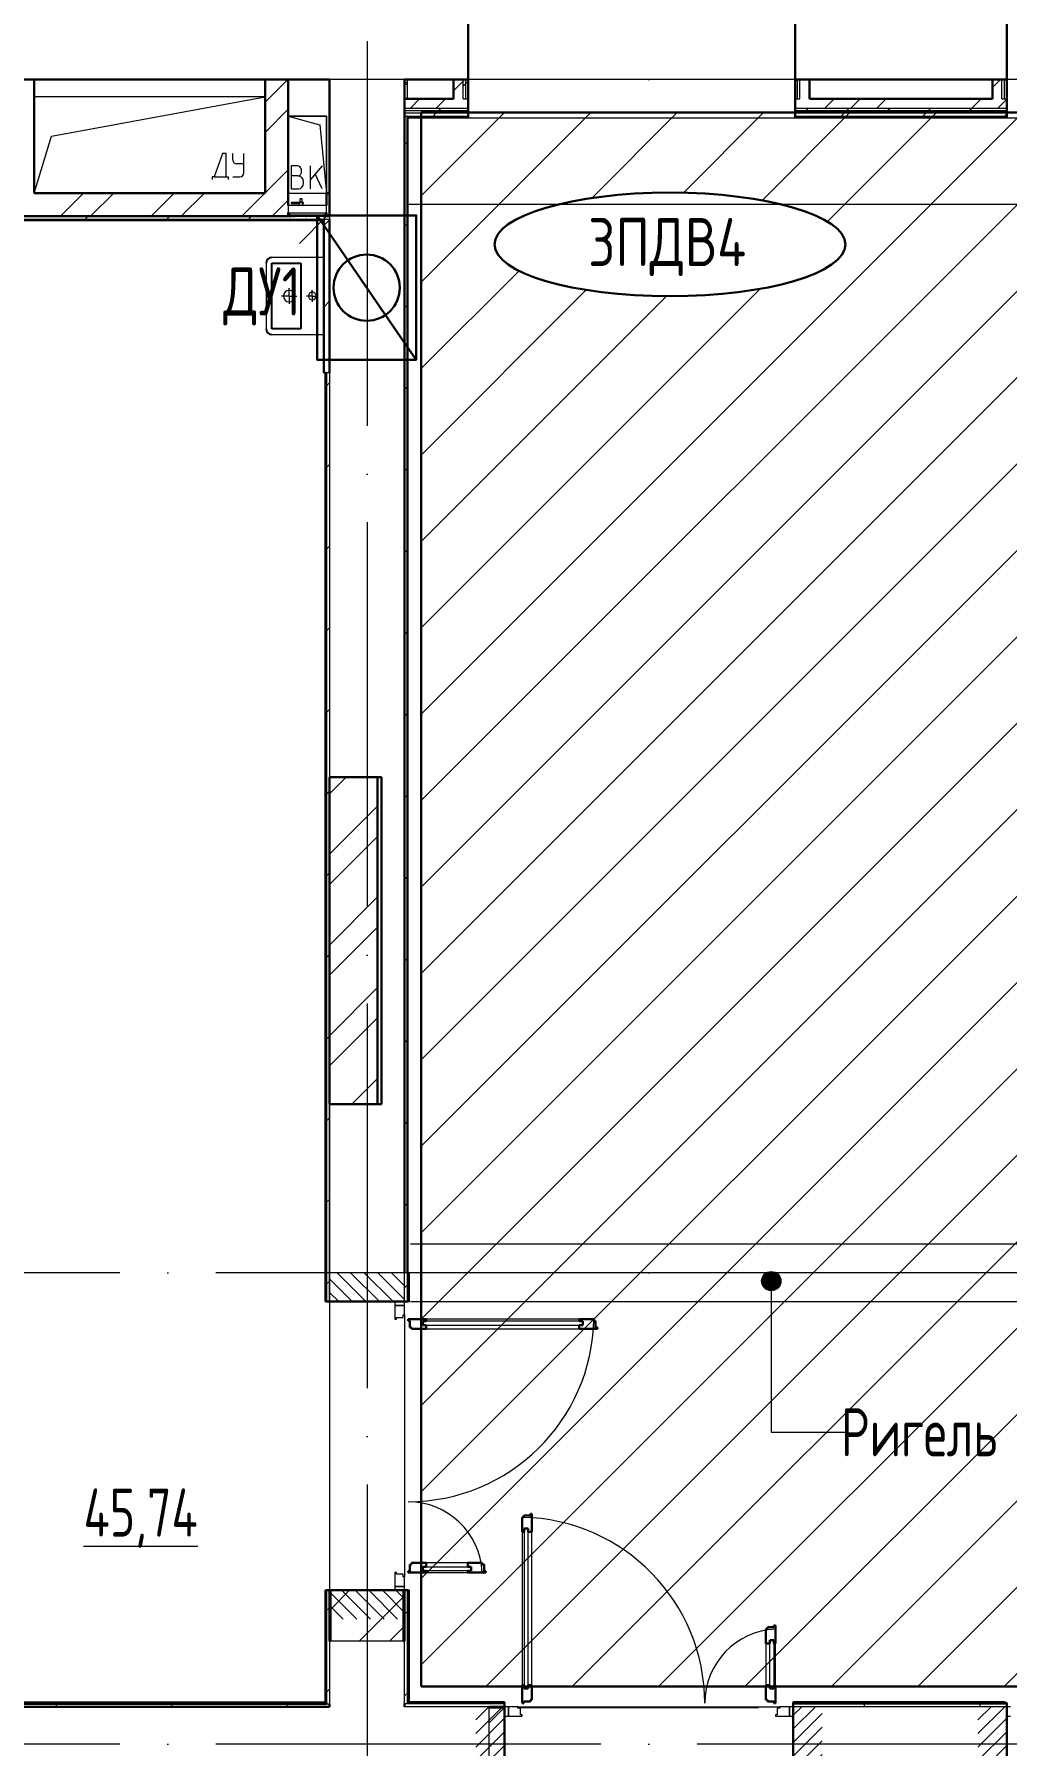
# Model space of a CAD drawing. Header units: millimetres. Extents: x -259809 to 472825, y -397243 to 31861.
# Drawn here: x -61036 to -55981, y -366690 to -357797 of the extents above; entities that cross this region are included whole.
import ezdxf

# ---------------------------------------------------------------- set-up
doc = ezdxf.new("R2010")
doc.units = ezdxf.units.MM
for name, pattern in [('ADSK_Линия сетки', [25, 20, -2.5, 0, -2.5]), ('ADSK_Сверху', [450, 300, -150]), ('ADSK_Штриховая_ш2 п1_5', [4.5, 3, -1.5])]:
    doc.linetypes.add(name, pattern=pattern)
for name, color, linetype, lineweight in [('Аннотация', 252, 'Continuous', 18), ('Двери', 252, 'Continuous', 9), ('Линии', 7, 'Continuous', 9), ('лс', 5, 'Continuous', 30), ('Марки помещений', 252, 'Continuous', 20), ('Оборудование', 8, 'Continuous', 18), ('Ограждение', 252, 'Continuous', 9), ('Оси', 252, 'Continuous', 9), ('Перекрытие', 252, 'Continuous', 18), ('Стены внутренние', 252, 'Continuous', 18), ('Стены наружные', 252, 'Continuous', 18), ('Стены штриховка', 7, 'Continuous', 9)]:
    doc.layers.add(name, color=color, linetype=linetype, lineweight=lineweight)
doc.layers.add('Двери открывание', color=7, linetype='Continuous', lineweight=9, true_color=0xc0c0c0)
doc.layers.add('СОТ', color=7, linetype='Continuous')
doc.layers.add('Узлы', color=252, linetype='Continuous')
doc.styles.add('GOST 2.304 type A', font='', dxfattribs={"height": 250})
doc.styles.add('GOST Common_3', font='', dxfattribs={"height": 3.5})
doc.styles.get('GOST 2.304 type A').set_extended_font_data('GOST 2.304 type A')
doc.styles.get('GOST Common_3').set_extended_font_data('GOST 2.304 type A')
pattern_1 = [(0, (-32119.8, 94.4), (0, 600), []), (90, (-32119.8, 94.4), (-600, 4e-14), [])]

# ---------------------------------------------------------------- blocks, each defined once
blk = doc.blocks.new('1 этаж')
at = {"layer": 'Аннотация', "lineweight": 9, "true_color": 0x636466}
h = blk.add_hatch(color=251, dxfattribs=at)
edge = h.paths.add_edge_path()
edge.add_arc((-57204.9, -11588.9), 50, 0, 360)
at = {"layer": 'Двери', "lineweight": 18, "true_color": 0x636466}
h = blk.add_hatch(dxfattribs=at)
h.set_pattern_fill('FP_2', color=251, angle=-90, style=0, pattern_type=2)
h.set_pattern_definition([(315, (-59305.8, -12320.313), (35.3553, 35.3553), [])])
h.paths.add_polyline_path([(-59500.8, -13345.3), (-59110.8, -13345.3), (-59110.8, -13195.3), (-59500.8, -13195.3), (-59500.8, -13205.8)])
h.paths.add_polyline_path([(-59500.8, -11545.3), (-59500.8, -11695.3), (-59110.8, -11695.3), (-59110.8, -11545.3)])
h = blk.add_hatch(dxfattribs=at)
h.set_pattern_fill('FP_2', color=251, style=0, pattern_type=2)
h.set_pattern_definition([(45, (-57965.8, -13995.313), (-35.3553, 35.3553), [])])
h.paths.add_polyline_path([(-56940.8, -14190.3), (-56940.8, -13800.3), (-57090.8, -13800.3), (-57090.8, -14190.3), (-57080.3, -14190.3)])
h.paths.add_polyline_path([(-58740.8, -14190.3), (-58590.8, -14190.3), (-58590.8, -13800.3), (-58740.8, -13800.3)])
h = blk.add_hatch(dxfattribs=at)
h.set_pattern_fill('FP_2', color=251, style=0, pattern_type=2)
h.set_pattern_definition([(45, (-55355.803, -13995.313), (-35.3553, 35.3553), [])])
h.paths.add_polyline_path([(-54330.8, -14190.3), (-54330.8, -13800.3), (-54480.8, -13800.3), (-54480.8, -14190.3), (-54470.3, -14190.3)])
h.paths.add_polyline_path([(-56130.8, -14190.3), (-55980.8, -14190.3), (-55980.8, -13800.3), (-56130.8, -13800.3)])
at = {"layer": 'Ограждение', "true_color": 0x636466}
h = blk.add_hatch(dxfattribs=at)
h.set_pattern_fill('FP_25', color=251, style=0, pattern_type=2)
h.set_pattern_definition(pattern_1)
h.paths.add_polyline_path([(-59090.8, -13780.3), (-59085.8, -13775.3), (-59085.8, -13195.3), (-59090.8, -13195.3), (-59090.8, -13778.6)])
h = blk.add_hatch(dxfattribs=at)
h.set_pattern_fill('FP_25', color=251, style=0, pattern_type=2)
h.set_pattern_definition(pattern_1)
h.paths.add_polyline_path([(-56004, -13780.3), (-55990.8, -13780.3), (-55990.8, -13775.3), (-57090.8, -13775.3), (-57090.8, -13780.3), (-56721.6, -13780.3)])
at = {"color": 251, "lineweight": 18, "true_color": 0x636466}
for p, q in [((-59835.8, -5435.3), (-61035.8, -5435.3)), ((-60945.9, -5639), (-59835.8, -5435.3)), ((-59715.8, -5535.3), (-59551.7, -5579.9)), ((-59515.8, -5535.3), (-59715.8, -5535.3)), ((-59551.7, -5579.9), (-59515.8, -5935.3)), ((-59515.8, -5935.3), (-59515.8, -5535.3)), ((-61035.8, -5935.3), (-60945.9, -5639)), ((-60057.5, -5730.3), (-60101.2, -5850.3)), ((-60037.9, -5730.3), (-60057.5, -5730.3)), ((-60037.9, -5850.3), (-60037.9, -5730.3)), ((-60003.7, -5763.6), (-60003.7, -5730.3)), ((-59946.3, -5830.3), (-59946.3, -5730.3)), ((-60111.2, -5850.3), (-60111.2, -5865.3)), ((-60101.2, -5850.3), (-60111.2, -5850.3)), ((-60101.2, -5850.3), (-60037.9, -5850.3)), ((-60037.9, -5850.3), (-60027.9, -5850.3)), ((-60027.9, -5850.3), (-60027.9, -5865.3)), ((-60003.7, -5850.3), (-59966.3, -5850.3)), ((-59946.3, -5783.6), (-59983.7, -5783.6)), ((-59669.6, -5792.9), (-59699.6, -5792.9)), ((-59699.6, -5792.9), (-59699.6, -5912.9)), ((-59666.3, -5846.2), (-59699.6, -5846.2)), ((-59646.3, -5826.2), (-59646.3, -5816.2)), ((-59539.6, -5792.9), (-59599.6, -5864.4)), ((-59599.6, -5912.9), (-59599.6, -5792.9)), ((-59539.6, -5912.9), (-59575.6, -5835.7)), ((-59699.6, -5912.9), (-59663, -5912.9)), ((-59636.3, -5886.2), (-59636.3, -5876.2))]:
    blk.add_line(p, q, dxfattribs=at)
for centre, radius, start, end in [((-59983.7, -5763.6), 20, 180, 270), ((-59966.3, -5830.3), 20, 270, 0), ((-59669.6, -5816.2), 23.3, 0, 90), ((-59666.3, -5826.2), 20, 270, 0), ((-59666.3, -5876.2), 30, 0, 90), ((-59663, -5886.2), 26.7, 270, 0)]:
    blk.add_arc(centre, radius, start, end, dxfattribs=at)
at = {"layer": 'Аннотация', "color": 251, "lineweight": 9, "true_color": 0x636466}
for p, q in [((-57204.9, -11588.9), (-57204.9, -12374.6)), ((-57204.9, -12374.6), (-56820.1, -12374.6))]:
    blk.add_line(p, q, dxfattribs=at)
blk.add_circle((-57204.9, -11588.9), 50, dxfattribs=at)
at = {"layer": 'Двери', "color": 251, "linetype": 'ADSK_Штриховая_ш2 п1_5', "true_color": 0x636466}
for p, q in [((-59500.8, -11545.3), (-59500.8, -11695.3)), ((-59110.8, -11695.3), (-59110.8, -11545.3)), ((-59500.8, -11695.3), (-59110.8, -11695.3)), ((-59110.8, -13195.3), (-59500.8, -13195.3)), ((-59500.8, -13195.3), (-59500.8, -13345.3)), ((-59110.8, -13345.3), (-59110.8, -13195.3)), ((-58590.8, -13800.3), (-58740.8, -13800.3)), ((-58590.8, -14190.3), (-58590.8, -13800.3)), ((-56940.8, -13800.3), (-57090.8, -13800.3)), ((-57090.8, -13800.3), (-57090.8, -14190.3)), ((-55980.8, -13800.3), (-56130.8, -13800.3)), ((-55980.8, -14190.3), (-55980.8, -13800.3))]:
    blk.add_line(p, q, dxfattribs=at)
at = {"layer": 'Двери', "color": 251, "true_color": 0x636466}
for p, q in [((-59110.8, -11695.3), (-59160.8, -11695.3)), ((-59160.8, -11695.3), (-59160.8, -11715.3)), ((-59160.8, -11715.3), (-59110.8, -11715.3)), ((-59110.8, -11715.3), (-59160.8, -11715.3)), ((-59160.8, -11715.3), (-59160.8, -11787.3)), ((-59110.8, -11715.3), (-59110.8, -11695.3)), ((-59110.8, -11764.3), (-59110.8, -11715.3)), ((-59160.8, -11787.3), (-59152.8, -11787.3)), ((-59152.8, -11787.3), (-59152.8, -11778.3)), ((-59152.8, -11778.3), (-59118.8, -11778.3)), ((-59118.8, -11778.3), (-59118.8, -11764.3)), ((-59118.8, -11764.3), (-59110.8, -11764.3)), ((-59016.8, -11796.3), (-59016.8, -11817.3)), ((-58184.8, -11796.3), (-59016.8, -11796.3)), ((-59016.8, -11817.3), (-58184.8, -11817.3)), ((-58202.8, -11787.3), (-58998.8, -11787.3)), ((-58184.8, -11817.3), (-58184.8, -11796.3)), ((-58998.8, -11837.3), (-58202.8, -11837.3)), ((-58498.8, -12892.3), (-58498.8, -13688.3)), ((-58489.8, -12874.3), (-58489.8, -13706.3)), ((-58468.8, -12874.3), (-58489.8, -12874.3)), ((-58468.8, -13706.3), (-58468.8, -12874.3)), ((-58448.8, -13688.3), (-58448.8, -12892.3)), ((-59016.8, -13073.3), (-58764.8, -13073.3)), ((-59016.8, -13094.3), (-59016.8, -13073.3)), ((-58782.8, -13053.3), (-58998.8, -13053.3)), ((-58764.8, -13073.3), (-58764.8, -13094.3)), ((-59152.8, -13103.3), (-59160.8, -13103.3)), ((-59160.8, -13103.3), (-59160.8, -13175.3)), ((-59152.8, -13112.3), (-59152.8, -13103.3)), ((-59118.8, -13112.3), (-59152.8, -13112.3)), ((-59118.8, -13126.3), (-59118.8, -13112.3)), ((-59110.8, -13126.3), (-59118.8, -13126.3)), ((-59110.8, -13175.3), (-59110.8, -13126.3)), ((-58764.8, -13094.3), (-59016.8, -13094.3)), ((-58998.8, -13103.3), (-58782.8, -13103.3)), ((-59110.8, -13175.3), (-59160.8, -13175.3)), ((-59160.8, -13175.3), (-59160.8, -13195.3)), ((-59160.8, -13175.3), (-59110.8, -13175.3)), ((-59160.8, -13195.3), (-59110.8, -13195.3)), ((-59110.8, -13195.3), (-59110.8, -13175.3)), ((-57232.8, -13472.3), (-57232.8, -13688.3)), ((-57212.8, -13706.3), (-57212.8, -13454.3)), ((-57212.8, -13454.3), (-57191.8, -13454.3)), ((-57191.8, -13454.3), (-57191.8, -13706.3)), ((-57182.8, -13688.3), (-57182.8, -13472.3)), ((-58489.8, -13706.3), (-58468.8, -13706.3)), ((-57191.8, -13706.3), (-57212.8, -13706.3)), ((-58590.8, -13800.3), (-58590.8, -13850.3)), ((-58570.8, -13800.3), (-58590.8, -13800.3)), ((-58590.8, -13850.3), (-58570.8, -13850.3)), ((-58570.8, -13850.3), (-58570.8, -13800.3)), ((-58521.8, -13800.3), (-58570.8, -13800.3)), ((-58570.8, -13800.3), (-58570.8, -13850.3)), ((-58570.8, -13850.3), (-58498.8, -13850.3)), ((-58521.8, -13808.3), (-58521.8, -13800.3)), ((-58507.8, -13808.3), (-58521.8, -13808.3)), ((-58507.8, -13842.3), (-58507.8, -13808.3)), ((-58498.8, -13842.3), (-58507.8, -13842.3)), ((-58498.8, -13850.3), (-58498.8, -13842.3)), ((-57173.8, -13842.3), (-57182.8, -13842.3)), ((-57182.8, -13842.3), (-57182.8, -13850.3)), ((-57182.8, -13850.3), (-57110.8, -13850.3)), ((-57159.8, -13808.3), (-57173.8, -13808.3)), ((-57173.8, -13808.3), (-57173.8, -13842.3)), ((-57159.8, -13800.3), (-57159.8, -13808.3)), ((-57110.8, -13800.3), (-57159.8, -13800.3)), ((-57090.8, -13800.3), (-57110.8, -13800.3)), ((-57110.8, -13800.3), (-57110.8, -13850.3)), ((-57110.8, -13850.3), (-57110.8, -13800.3)), ((-57110.8, -13850.3), (-57090.8, -13850.3)), ((-57090.8, -13850.3), (-57090.8, -13800.3)), ((-55980.8, -13800.3), (-55980.8, -13850.3)), ((-55960.8, -13800.3), (-55980.8, -13800.3)), ((-55980.8, -13850.3), (-55960.8, -13850.3))]:
    blk.add_line(p, q, dxfattribs=at)
at = {"layer": 'Двери', "color": 251, "lineweight": 30, "true_color": 0x636466}
for p, q in [((-58998.8, -11787.3), (-59092.8, -11787.3)), ((-59092.8, -11787.3), (-59092.8, -11795.3)), ((-59092.8, -11795.3), (-59083.8, -11795.3)), ((-59083.8, -11795.3), (-59083.8, -11829.3)), ((-59016.8, -11796.3), (-58998.8, -11796.3)), ((-59016.8, -11817.3), (-59016.8, -11796.3)), ((-58998.8, -11817.3), (-59016.8, -11817.3)), ((-58998.8, -11796.3), (-58998.8, -11787.3)), ((-58998.8, -11837.3), (-58998.8, -11817.3)), ((-58126.8, -11787.3), (-58202.8, -11787.3)), ((-58202.8, -11796.3), (-58202.8, -11787.3)), ((-58184.8, -11796.3), (-58202.8, -11796.3)), ((-58202.8, -11817.3), (-58184.8, -11817.3)), ((-58202.8, -11837.3), (-58202.8, -11817.3)), ((-58184.8, -11817.3), (-58184.8, -11796.3)), ((-58126.8, -11795.3), (-58126.8, -11787.3)), ((-58117.8, -11795.3), (-58126.8, -11795.3)), ((-58117.8, -11829.3), (-58117.8, -11795.3)), ((-59083.8, -11829.3), (-59074.8, -11829.3)), ((-59074.8, -11829.3), (-59074.8, -11837.3)), ((-59074.8, -11837.3), (-58998.8, -11837.3)), ((-58202.8, -11837.3), (-58108.8, -11837.3)), ((-58108.8, -11829.3), (-58117.8, -11829.3)), ((-58108.8, -11837.3), (-58108.8, -11829.3)), ((-58448.8, -12798.3), (-58456.8, -12798.3)), ((-58456.8, -12798.3), (-58456.8, -12807.3)), ((-58448.8, -12892.3), (-58448.8, -12798.3)), ((-58490.8, -12816.3), (-58498.8, -12816.3)), ((-58498.8, -12816.3), (-58498.8, -12892.3)), ((-58489.8, -12892.3), (-58498.8, -12892.3)), ((-58456.8, -12807.3), (-58490.8, -12807.3)), ((-58490.8, -12807.3), (-58490.8, -12816.3)), ((-58489.8, -12874.3), (-58489.8, -12892.3)), ((-58468.8, -12874.3), (-58489.8, -12874.3)), ((-58468.8, -12892.3), (-58468.8, -12874.3)), ((-58448.8, -12892.3), (-58468.8, -12892.3)), ((-59083.8, -13061.3), (-59083.8, -13095.3)), ((-59074.8, -13061.3), (-59083.8, -13061.3)), ((-58998.8, -13053.3), (-59074.8, -13053.3)), ((-59074.8, -13053.3), (-59074.8, -13061.3)), ((-58998.8, -13073.3), (-59016.8, -13073.3)), ((-59016.8, -13073.3), (-59016.8, -13094.3)), ((-58998.8, -13053.3), (-58998.8, -13073.3)), ((-58706.8, -13053.3), (-58782.8, -13053.3)), ((-58782.8, -13053.3), (-58782.8, -13073.3)), ((-58782.8, -13073.3), (-58764.8, -13073.3)), ((-58764.8, -13073.3), (-58764.8, -13094.3)), ((-58706.8, -13061.3), (-58706.8, -13053.3)), ((-58697.8, -13061.3), (-58706.8, -13061.3)), ((-58697.8, -13095.3), (-58697.8, -13061.3)), ((-59083.8, -13095.3), (-59092.8, -13095.3)), ((-59092.8, -13095.3), (-59092.8, -13103.3)), ((-59092.8, -13103.3), (-58998.8, -13103.3)), ((-59016.8, -13094.3), (-58998.8, -13094.3)), ((-58998.8, -13094.3), (-58998.8, -13103.3)), ((-58782.8, -13094.3), (-58782.8, -13103.3)), ((-58764.8, -13094.3), (-58782.8, -13094.3)), ((-58782.8, -13103.3), (-58688.8, -13103.3)), ((-58688.8, -13095.3), (-58697.8, -13095.3)), ((-58688.8, -13103.3), (-58688.8, -13095.3)), ((-57224.8, -13396.3), (-57232.8, -13396.3)), ((-57232.8, -13396.3), (-57232.8, -13472.3)), ((-57190.8, -13387.3), (-57224.8, -13387.3)), ((-57224.8, -13387.3), (-57224.8, -13396.3)), ((-57182.8, -13378.3), (-57190.8, -13378.3)), ((-57190.8, -13378.3), (-57190.8, -13387.3)), ((-57182.8, -13472.3), (-57182.8, -13378.3)), ((-57232.8, -13472.3), (-57212.8, -13472.3)), ((-57212.8, -13472.3), (-57212.8, -13454.3)), ((-57212.8, -13454.3), (-57191.8, -13454.3)), ((-57191.8, -13454.3), (-57191.8, -13472.3)), ((-57191.8, -13472.3), (-57182.8, -13472.3)), ((-58498.8, -13688.3), (-58498.8, -13782.3)), ((-58489.8, -13688.3), (-58498.8, -13688.3)), ((-58489.8, -13706.3), (-58489.8, -13688.3)), ((-58468.8, -13688.3), (-58468.8, -13706.3)), ((-58448.8, -13688.3), (-58468.8, -13688.3)), ((-58448.8, -13764.3), (-58448.8, -13688.3)), ((-57232.8, -13688.3), (-57232.8, -13764.3)), ((-57232.8, -13688.3), (-57212.8, -13688.3)), ((-57212.8, -13688.3), (-57212.8, -13706.3)), ((-57191.8, -13688.3), (-57182.8, -13688.3)), ((-57191.8, -13706.3), (-57191.8, -13688.3)), ((-57182.8, -13782.3), (-57182.8, -13688.3)), ((-58498.8, -13782.3), (-58490.8, -13782.3)), ((-58490.8, -13782.3), (-58490.8, -13773.3)), ((-58490.8, -13773.3), (-58456.8, -13773.3)), ((-58468.8, -13706.3), (-58489.8, -13706.3)), ((-58456.8, -13773.3), (-58456.8, -13764.3)), ((-58456.8, -13764.3), (-58448.8, -13764.3)), ((-57232.8, -13764.3), (-57224.8, -13764.3)), ((-57224.8, -13764.3), (-57224.8, -13773.3)), ((-57224.8, -13773.3), (-57190.8, -13773.3)), ((-57212.8, -13706.3), (-57191.8, -13706.3)), ((-57190.8, -13773.3), (-57190.8, -13782.3)), ((-57190.8, -13782.3), (-57182.8, -13782.3))]:
    blk.add_line(p, q, dxfattribs=at)
at = {"layer": 'Двери открывание', "color": 251, "true_color": 0x636466}
for centre, radius, start, end in [((-59092.8, -11769.3), 966, 270, 358.93231), ((-59092.8, -13121.3), 386, 2.67279, 90), ((-58516.8, -13782.3), 966, 0, 88.93231), ((-57164.8, -13782.3), 386, 92.67279, 180)]:
    blk.add_arc(centre, radius, start, end, dxfattribs=at)
at = {"layer": 'Линии', "color": 251, "linetype": 'ADSK_Сверху', "ltscale": 100, "true_color": 0x636466}
for p, q in [((-59080.8, -11395.3), (-48250.8, -11395.3)), ((-59080.8, -11695.3), (-48250.8, -11695.3))]:
    blk.add_line(p, q, dxfattribs=at)
at = {"layer": 'Оборудование', "color": 251, "true_color": 0x636466}
for p, q in [((-59715.8, -6000.3), (-59715.8, -6036.7)), ((-59515.8, -6000.3), (-59715.8, -6000.3)), ((-59714.9, -6037.6), (-59516.7, -6037.6)), ((-59708.8, -6037.6), (-59708.8, -6047.4)), ((-59700, -5984.9), (-59700, -5989.9)), ((-59654.1, -5984.9), (-59700, -5984.9)), ((-59700, -5989.9), (-59654.1, -5989.9)), ((-59687.8, -6048.7), (-59687.8, -6047.4)), ((-59687.8, -6048.8), (-59687.8, -6047.4)), ((-59659, -5984.4), (-59659, -6000.3)), ((-59639.7, -5984.4), (-59659, -5984.4)), ((-59655.4, -5982.5), (-59657.4, -5984.4)), ((-59655.4, -5965), (-59655.4, -5982.5)), ((-59643.2, -5965), (-59655.4, -5965)), ((-59643.2, -5982.5), (-59655.4, -5982.5)), ((-59636.2, -5984.9), (-59644.5, -5984.9)), ((-59644.5, -5989.9), (-59636.2, -5989.9)), ((-59643.2, -5982.5), (-59643.2, -5965)), ((-59641.2, -5984.4), (-59643.2, -5982.5)), ((-59639.7, -6000.3), (-59639.7, -5984.4)), ((-59636.2, -5989.9), (-59636.2, -5984.9)), ((-59543.8, -6047.4), (-59543.8, -6048.7)), ((-59543.8, -6048.8), (-59543.8, -6047.4)), ((-59522.8, -6047.4), (-59522.8, -6037.6)), ((-59515.8, -6036.7), (-59515.8, -6000.3)), ((-59707.8, -6048.3), (-59523.8, -6048.3)), ((-59696.8, -6049.8), (-59696.8, -6055.3)), ((-59696.8, -6055.3), (-59534.8, -6055.3)), ((-59687.8, -6055.3), (-59687.8, -6057.3)), ((-59687.8, -6057.3), (-59683.8, -6057.3)), ((-59623.3, -6057.3), (-59683.8, -6057.3)), ((-59515.8, -6055.3), (-59657.2, -6196.7)), ((-59623.3, -6057.3), (-59619.3, -6057.3)), ((-59619.3, -6057.3), (-59619.3, -6055.3)), ((-59534.8, -6055.3), (-59534.8, -6049.8))]:
    blk.add_line(p, q, dxfattribs=at)
for points, knots in [([(-59715.8, -6036.7), (-59715.8, -6036.8), (-59715.8, -6036.9), (-59715.7, -6037.1), (-59715.6, -6037.3), (-59715.4, -6037.4), (-59715.3, -6037.5), (-59715.1, -6037.6), (-59715, -6037.6), (-59714.9, -6037.6)], [0, 0, 0, 0, 0.166667, 0.333333, 0.458333, 0.583333, 0.708333, 0.833333, 1, 1, 1, 1]), ([(-59708.8, -6047.4), (-59708.8, -6047.4), (-59708.8, -6047.6), (-59708.7, -6047.8), (-59708.6, -6048), (-59708.4, -6048.1), (-59708.3, -6048.2), (-59708.2, -6048.2), (-59708.1, -6048.3), (-59707.9, -6048.3), (-59707.8, -6048.3)], [0, 0, 0, 0, 0.166667, 0.333333, 0.458333, 0.583333, 0.666667, 0.75, 0.833333, 1, 1, 1, 1]), ([(-59523.8, -6048.3), (-59523.7, -6048.3), (-59523.5, -6048.3), (-59523.4, -6048.2), (-59523.3, -6048.2), (-59523.2, -6048.1), (-59523, -6048), (-59522.9, -6047.8), (-59522.8, -6047.6), (-59522.8, -6047.4), (-59522.8, -6047.4)], [-1, -1, -1, -1, -0.833333, -0.75, -0.666667, -0.583333, -0.458333, -0.333333, -0.166667, 0, 0, 0, 0]), ([(-59516.7, -6037.6), (-59516.6, -6037.6), (-59516.5, -6037.6), (-59516.3, -6037.5), (-59516.2, -6037.4), (-59516, -6037.3), (-59515.9, -6037.1), (-59515.8, -6036.9), (-59515.8, -6036.8), (-59515.8, -6036.7)], [-1, -1, -1, -1, -0.833333, -0.75, -0.583333, -0.458333, -0.333333, -0.166667, 0, 0, 0, 0]), ([(-59698.3, -6048.3), (-59698.2, -6048.3), (-59698, -6048.3), (-59697.7, -6048.4), (-59697.6, -6048.5), (-59697.4, -6048.6), (-59697.2, -6048.8), (-59697.1, -6048.9), (-59697, -6049.1), (-59696.9, -6049.3), (-59696.8, -6049.5), (-59696.8, -6049.7), (-59696.8, -6049.8)], [0, 0, 0, 0, 0.166667, 0.25, 0.333333, 0.416667, 0.5, 0.583333, 0.666667, 0.75, 0.833333, 1, 1, 1, 1]), ([(-59534.8, -6049.8), (-59534.8, -6049.7), (-59534.8, -6049.5), (-59534.7, -6049.3), (-59534.6, -6049.1), (-59534.5, -6048.9), (-59534.4, -6048.8), (-59534.2, -6048.6), (-59534, -6048.5), (-59533.9, -6048.4), (-59533.6, -6048.3), (-59533.4, -6048.3), (-59533.3, -6048.3)], [-1, -1, -1, -1, -0.833333, -0.75, -0.666667, -0.583333, -0.5, -0.416667, -0.333333, -0.25, -0.166667, 0, 0, 0, 0])]:
    blk.add_open_spline(points, degree=3, knots=knots, dxfattribs=at)
at = {"layer": 'Ограждение', "color": 251, "true_color": 0x636466}
for p, q in [((-59110.8, -5360.3), (-59095.8, -5360.3)), ((-59095.8, -5370.3), (-59110.8, -5370.3)), ((-59095.8, -5445.3), (-59095.8, -5345.3)), ((-57080.8, -5345.3), (-58780.8, -5345.3)), ((-54280.8, -5345.3), (-55980.8, -5345.3)), ((-51390.8, -5545.3), (-59095.8, -5545.3)), ((-51390.8, -5545.3), (-59095.8, -5545.3)), ((-58780.8, -5545.3), (-58780.8, -5540.3)), ((-57080.8, -5545.3), (-58780.8, -5545.3)), ((-57080.8, -5540.3), (-57080.8, -5545.3)), ((-55980.8, -5545.3), (-55980.8, -5540.3)), ((-54280.8, -5545.3), (-55980.8, -5545.3)), ((-51390.8, -5995.3), (-59095.8, -5995.3)), ((-59530.8, -6080.3), (-65255.8, -6080.3)), ((-59525.8, -6870.1), (-59525.8, -11695.3)), ((-59090.8, -11545.3), (-59085.8, -11545.3)), ((-59085.8, -11695.3), (-59085.8, -11545.3)), ((-59520.8, -11695.3), (-59525.8, -11695.3)), ((-59085.8, -11695.3), (-59090.8, -11695.3)), ((-59525.8, -13195.3), (-59520.8, -13195.3)), ((-59525.8, -13195.3), (-59525.8, -13775.3)), ((-59090.8, -13195.3), (-59085.8, -13195.3)), ((-59085.8, -13775.3), (-59085.8, -13195.3)), ((-65255.8, -13775.3), (-59525.8, -13775.3)), ((-59520.8, -13780.3), (-59525.8, -13775.3)), ((-59085.8, -13775.3), (-59090.8, -13780.3)), ((-58590.8, -13775.3), (-59085.8, -13775.3)), ((-58590.8, -13775.3), (-58590.8, -13780.3)), ((-57090.8, -13780.3), (-57090.8, -13775.3)), ((-55990.8, -13775.3), (-57090.8, -13775.3)), ((-55990.8, -13775.3), (-55990.8, -13780.3))]:
    blk.add_line(p, q, dxfattribs=at)
at = {"layer": 'Оси', "color": 251, "linetype": 'ADSK_Линия сетки', "ltscale": 100, "true_color": 0x636466}
for p, q in [((-59305.8, -2645.3), (-59305.8, -33771.4)), ((4411.5, -5345.3), (-72528.1, -5345.3)), ((4411.5, -11545.3), (-72528.1, -11545.3)), ((4411.5, -13995.3), (-72528.1, -13995.3))]:
    blk.add_line(p, q, dxfattribs=at)
at = {"layer": 'Перекрытие', "color": 251, "ltscale": 100, "true_color": 0x636466}
for p, q in [((-59715.8, -5535.3), (-59515.8, -5535.3)), ((-59515.8, -5535.3), (-59515.8, -5935.3)), ((-54030.8, -11545.3), (-59085.8, -11545.3)), ((-58521.8, -13800.3), (-57159.8, -13800.3))]:
    blk.add_line(p, q, dxfattribs=at)
at = {"layer": 'Стены внутренние', "color": 251, "lineweight": 30, "true_color": 0x636466}
for p, q in [((-58780.8, -5345.3), (-58780.8, -4795.3)), ((-57080.8, -4795.3), (-57080.8, -5345.3)), ((-55980.8, -5345.3), (-55980.8, -4795.3)), ((-61035.8, -5345.3), (-59835.8, -5345.3)), ((-59715.8, -5345.3), (-59500.8, -5345.3)), ((-59500.8, -5345.3), (-59500.8, -5935.3)), ((-59110.8, -5345.3), (-58855.8, -5345.3)), ((-59110.8, -5445.3), (-59110.8, -5345.3)), ((-57005.8, -5345.3), (-56055.8, -5345.3)), ((-59500.8, -6070.3), (-59500.8, -6870.1)), ((-59500.8, -8970.3), (-59230.8, -8970.3)), ((-59230.8, -8970.3), (-59230.8, -10670.3)), ((-59230.8, -10670.3), (-59500.8, -10670.3)), ((-59500.8, -11695.3), (-59110.8, -11695.3)), ((-59495.8, -13460.3), (-59500.8, -13460.3)), ((-59110.8, -13460.3), (-59115.8, -13460.3)), ((-59500.8, -13785.3), (-59500.8, -13800.3)), ((-59110.8, -13800.3), (-59110.8, -13785.3)), ((-58670.8, -13805.3), (-58670.8, -13800.3)), ((-57090.8, -13800.3), (-57090.8, -14190.3)), ((-55980.8, -14190.3), (-55980.8, -13800.3))]:
    blk.add_line(p, q, dxfattribs=at)
at = {"layer": 'Стены внутренние', "color": 251, "true_color": 0x636466}
for p, q in [((-59500.8, -6055.3), (-59500.8, -6070.3)), ((-59500.8, -6870.1), (-59500.8, -8970.3)), ((-59500.8, -10670.3), (-59500.8, -13785.3)), ((-59110.8, -11695.3), (-59110.8, -11545.3)), ((-59110.8, -11764.3), (-59110.8, -13126.3)), ((-59115.8, -13460.3), (-59495.8, -13460.3)), ((-59110.8, -13785.3), (-59110.8, -13460.3)), ((-58670.8, -13800.3), (-59110.8, -13800.3)), ((-58670.8, -14185.3), (-58670.8, -13805.3)), ((-57270.8, -13805.3), (-57270.8, -13800.3)), ((-55980.8, -13800.3), (-57090.8, -13800.3))]:
    blk.add_line(p, q, dxfattribs=at)
at = {"layer": 'Стены наружные', "color": 251, "lineweight": 30, "true_color": 0x636466}
for p, q in [((-61035.8, -5345.3), (-61155.8, -5345.3)), ((-61035.8, -5935.3), (-61035.8, -5345.3)), ((-59835.8, -5345.3), (-59835.8, -5935.3)), ((-59715.8, -5345.3), (-59835.8, -5345.3)), ((-59715.8, -6000.3), (-59715.8, -5345.3)), ((-58855.8, -5345.3), (-58855.8, -5445.3)), ((-58780.8, -5345.3), (-58855.8, -5345.3)), ((-58780.8, -5540.3), (-58780.8, -5345.3)), ((-57080.8, -5345.3), (-57080.8, -5540.3)), ((-57005.8, -5345.3), (-57080.8, -5345.3)), ((-57005.8, -5445.3), (-57005.8, -5345.3)), ((-56055.8, -5345.3), (-56055.8, -5445.3)), ((-55980.8, -5345.3), (-56055.8, -5345.3)), ((-55980.8, -5540.3), (-55980.8, -5345.3)), ((-59110.8, -5445.3), (-59110.8, -11545.3)), ((-58855.8, -5445.3), (-59110.8, -5445.3)), ((-56055.8, -5445.3), (-57005.8, -5445.3)), ((-59095.8, -5535.3), (-59093.3, -5535.3)), ((-59095.8, -11545.3), (-59095.8, -5535.3)), ((-59093.3, -5535.3), (-59093.3, -5540.3)), ((-59093.3, -5540.3), (-58780.8, -5540.3)), ((-57080.8, -5540.3), (-55980.8, -5540.3)), ((-59835.8, -5935.3), (-61035.8, -5935.3)), ((-59500.8, -5935.3), (-59515.8, -5935.3)), ((-59515.8, -5935.3), (-59515.8, -6000.3)), ((-59500.8, -6055.3), (-59500.8, -5935.3)), ((-59715.8, -6055.3), (-59715.8, -6036.9)), ((-59515.8, -6036.9), (-59515.8, -6055.3)), ((-59696.8, -6055.3), (-65280.8, -6055.3)), ((-65270.8, -6075.3), (-59530.8, -6075.3)), ((-59500.8, -6055.3), (-59534.8, -6055.3)), ((-59530.8, -6075.3), (-59530.8, -6870.1)), ((-59530.8, -6870.1), (-59520.8, -6870.1)), ((-59520.8, -6870.1), (-59520.8, -11695.3)), ((-59500.8, -10670.3), (-59500.8, -8970.3)), ((-59250.8, -10670.3), (-59250.8, -8970.3)), ((-59500.8, -10670.3), (-59500.8, -10670.3)), ((-59090.8, -11545.3), (-59095.8, -11545.3)), ((-59090.8, -11695.3), (-59090.8, -11545.3)), ((-59520.8, -11695.3), (-59500.8, -11695.3)), ((-59110.8, -11695.3), (-59090.8, -11695.3)), ((-59500.8, -13195.3), (-59520.8, -13195.3)), ((-59520.8, -13195.3), (-59520.8, -13780.3)), ((-59500.8, -13460.3), (-59500.8, -13195.3)), ((-59115.8, -13195.3), (-59495.8, -13195.3)), ((-59495.8, -13195.3), (-59495.8, -13460.3)), ((-59115.8, -13460.3), (-59115.8, -13195.3)), ((-59090.8, -13195.3), (-59110.8, -13195.3)), ((-59110.8, -13195.3), (-59110.8, -13460.3)), ((-59090.8, -13780.3), (-59090.8, -13195.3)), ((-59520.8, -13780.3), (-65270.8, -13780.3)), ((-59515.8, -13780.3), (-59515.8, -13785.3)), ((-59095.8, -13785.3), (-59095.8, -13780.3)), ((-58590.8, -13780.3), (-59090.8, -13780.3)), ((-58590.8, -13800.3), (-58590.8, -13780.3)), ((-55980.8, -13780.3), (-57090.8, -13780.3)), ((-57090.8, -13780.3), (-57090.8, -13800.3)), ((-55980.8, -13800.3), (-55980.8, -13780.3)), ((-65355.8, -13800.3), (-59500.8, -13800.3)), ((-59515.8, -13785.3), (-65275.8, -13785.3)), ((-58670.8, -13800.3), (-58590.8, -13800.3)), ((-58590.8, -13805.3), (-58670.8, -13805.3)), ((-58590.8, -14185.3), (-58590.8, -13805.3))]:
    blk.add_line(p, q, dxfattribs=at)
at = {"layer": 'Стены наружные', "color": 251, "linetype": 'Continuous', "lineweight": 9, "true_color": 0x636466}
for p, q in [((-59835.8, -5462.8), (-59718.3, -5345.3)), ((-58855.8, -5403.5), (-58805.8, -5353.5)), ((-58805.8, -5378.4), (-58793.3, -5365.9)), ((-58793.3, -5365.9), (-58780.8, -5353.4)), ((-57080.8, -5350.4), (-57075.7, -5345.3)), ((-56055.8, -5386.9), (-56014.2, -5345.3)), ((-59835.8, -5619.9), (-59715.8, -5499.9)), ((-59082.6, -5495.3), (-59032.6, -5445.3)), ((-58947.8, -5520.3), (-58935.3, -5507.8)), ((-58947.6, -5495.3), (-58897.6, -5445.3)), ((-58935.3, -5507.8), (-58922.8, -5495.3)), ((-57038.6, -5520.3), (-57026.1, -5507.8)), ((-57026.1, -5507.8), (-57013.6, -5495.3)), ((-56927.5, -5495.3), (-56877.5, -5445.3)), ((-56826.4, -5520.3), (-56813.9, -5507.8)), ((-56813.9, -5507.8), (-56801.4, -5495.3)), ((-56792.6, -5495.3), (-56742.6, -5445.3)), ((-56657.7, -5495.3), (-56607.7, -5445.3)), ((-56614.3, -5520.3), (-56601.8, -5507.8)), ((-56601.8, -5507.8), (-56589.3, -5495.3)), ((-56402.2, -5520.3), (-56389.7, -5507.8)), ((-56389.7, -5507.8), (-56377.2, -5495.3)), ((-56190, -5520.3), (-56177.5, -5507.8)), ((-56177.5, -5507.8), (-56165, -5495.3)), ((-56164.2, -5495.3), (-56114.2, -5445.3)), ((-56029.3, -5495.3), (-55980.8, -5446.8)), ((-59038.5, -5540.3), (-59033.5, -5535.3)), ((-58967.8, -5540.3), (-58962.8, -5535.3)), ((-58962.8, -5535.3), (-58947.8, -5520.3)), ((-58897, -5540.3), (-58892, -5535.3)), ((-58826.3, -5540.3), (-58821.3, -5535.3)), ((-57058.6, -5540.3), (-57053.6, -5535.3)), ((-56987.9, -5540.3), (-56982.9, -5535.3)), ((-56917.1, -5540.3), (-56912.1, -5535.3)), ((-56846.4, -5540.3), (-56841.4, -5535.3)), ((-56841.4, -5535.3), (-56826.4, -5520.3)), ((-56775.7, -5540.3), (-56770.7, -5535.3)), ((-56705, -5540.3), (-56700, -5535.3)), ((-56634.3, -5540.3), (-56629.3, -5535.3)), ((-56563.6, -5540.3), (-56558.6, -5535.3)), ((-56492.9, -5540.3), (-56487.9, -5535.3)), ((-56422.2, -5540.3), (-56417.2, -5535.3)), ((-56417.2, -5535.3), (-56402.2, -5520.3)), ((-56351.5, -5540.3), (-56346.5, -5535.3)), ((-56280.8, -5540.3), (-56275.8, -5535.3)), ((-56210, -5540.3), (-56205, -5535.3)), ((-56139.3, -5540.3), (-56134.3, -5535.3)), ((-56068.6, -5540.3), (-56063.6, -5535.3)), ((-55997.9, -5540.3), (-55992.9, -5535.3)), ((-55992.9, -5535.3), (-55980.8, -5523.2)), ((-59110.8, -5683.4), (-59095.8, -5668.4)), ((-59835.8, -5934.2), (-59715.8, -5814.2)), ((-60899.8, -6055.3), (-60779.8, -5935.3)), ((-60742.6, -6055.3), (-60622.6, -5935.3)), ((-60428.3, -6055.3), (-60308.3, -5935.3)), ((-60271.2, -6055.3), (-60151.2, -5935.3)), ((-59956.9, -6055.3), (-59836.9, -5935.3)), ((-59799.7, -6055.3), (-59715.8, -5971.4)), ((-60987.7, -6075.3), (-60982.7, -6070.3)), ((-60917, -6075.3), (-60912, -6070.3)), ((-60846.3, -6075.3), (-60841.3, -6070.3)), ((-60775.6, -6075.3), (-60770.6, -6070.3)), ((-60770.6, -6070.3), (-60755.6, -6055.3)), ((-60704.8, -6075.3), (-60699.8, -6070.3)), ((-60634.1, -6075.3), (-60629.1, -6070.3)), ((-60563.4, -6075.3), (-60558.4, -6070.3)), ((-60492.7, -6075.3), (-60487.7, -6070.3)), ((-60422, -6075.3), (-60417, -6070.3)), ((-60351.3, -6075.3), (-60346.3, -6070.3)), ((-60346.3, -6070.3), (-60331.3, -6055.3)), ((-60280.6, -6075.3), (-60275.6, -6070.3)), ((-60209.9, -6075.3), (-60204.9, -6070.3)), ((-60139.2, -6075.3), (-60134.2, -6070.3)), ((-60068.4, -6075.3), (-60063.4, -6070.3)), ((-59997.7, -6075.3), (-59992.7, -6070.3)), ((-59927, -6075.3), (-59922, -6070.3)), ((-59922, -6070.3), (-59907, -6055.3)), ((-59856.3, -6075.3), (-59851.3, -6070.3)), ((-59785.6, -6075.3), (-59780.6, -6070.3)), ((-59714.9, -6075.3), (-59709.9, -6070.3)), ((-59644.2, -6075.3), (-59639.2, -6070.3)), ((-59573.5, -6075.3), (-59568.5, -6070.3)), ((-59530.8, -6103.4), (-59500.8, -6073.4)), ((-59110.8, -6107.6), (-59095.8, -6092.6)), ((-59530.8, -6527.6), (-59500.8, -6497.6)), ((-59110.8, -6531.9), (-59095.8, -6516.9)), ((-59520.8, -6871.2), (-59519.7, -6870.1)), ((-59520.8, -6941.9), (-59515.8, -6936.9)), ((-59515.8, -6936.9), (-59500.8, -6921.9)), ((-59520.8, -7012.6), (-59515.8, -7007.6)), ((-59110.8, -6956.1), (-59095.8, -6941.1)), ((-59520.8, -7083.3), (-59515.8, -7078.3)), ((-59520.8, -7154), (-59515.8, -7149)), ((-59520.8, -7224.7), (-59515.8, -7219.7)), ((-59520.8, -7295.4), (-59515.8, -7290.4)), ((-59520.8, -7366.1), (-59515.8, -7361.1)), ((-59515.8, -7361.1), (-59500.8, -7346.1)), ((-59110.8, -7380.4), (-59095.8, -7365.4)), ((-59520.8, -7436.9), (-59515.8, -7431.9)), ((-59520.8, -7507.6), (-59515.8, -7502.6)), ((-59520.8, -7578.3), (-59515.8, -7573.3)), ((-59520.8, -7649), (-59515.8, -7644)), ((-59520.8, -7719.7), (-59515.8, -7714.7)), ((-59520.8, -7790.4), (-59515.8, -7785.4)), ((-59515.8, -7785.4), (-59500.8, -7770.4)), ((-59110.8, -7804.7), (-59095.8, -7789.7)), ((-59520.8, -7861.1), (-59515.8, -7856.1)), ((-59520.8, -7931.8), (-59515.8, -7926.8)), ((-59520.8, -8002.5), (-59515.8, -7997.5)), ((-59520.8, -8073.3), (-59515.8, -8068.3)), ((-59520.8, -8144), (-59515.8, -8139)), ((-59520.8, -8214.7), (-59515.8, -8209.7)), ((-59515.8, -8209.7), (-59500.8, -8194.7)), ((-59110.8, -8228.9), (-59095.8, -8213.9)), ((-59520.8, -8285.4), (-59515.8, -8280.4)), ((-59520.8, -8356.1), (-59515.8, -8351.1)), ((-59520.8, -8426.8), (-59515.8, -8421.8)), ((-59520.8, -8497.5), (-59515.8, -8492.5)), ((-59520.8, -8568.2), (-59515.8, -8563.2)), ((-59515.8, -8633.9), (-59500.8, -8618.9)), ((-59520.8, -8638.9), (-59515.8, -8633.9)), ((-59520.8, -8709.7), (-59515.8, -8704.7)), ((-59110.8, -8653.2), (-59095.8, -8638.2)), ((-59520.8, -8780.4), (-59515.8, -8775.4)), ((-59520.8, -8851.1), (-59515.8, -8846.1)), ((-59520.8, -8921.8), (-59515.8, -8916.8)), ((-59500.8, -9056.6), (-59414.5, -8970.3)), ((-59520.8, -8992.5), (-59515.8, -8987.5)), ((-59520.8, -9063.2), (-59515.8, -9058.2)), ((-59515.8, -9058.2), (-59500.8, -9043.2)), ((-59110.8, -9077.5), (-59095.8, -9062.5)), ((-59520.8, -9133.9), (-59515.8, -9128.9)), ((-59500.8, -9370.9), (-59250.8, -9120.9)), ((-59520.8, -9204.6), (-59515.8, -9199.6)), ((-59520.8, -9275.3), (-59515.8, -9270.3)), ((-59500.8, -9528.1), (-59250.8, -9278.1)), ((-59520.8, -9346), (-59515.8, -9341)), ((-59520.8, -9416.8), (-59515.8, -9411.8)), ((-59520.8, -9487.5), (-59515.8, -9482.5)), ((-59515.8, -9482.5), (-59500.8, -9467.5)), ((-59110.8, -9501.7), (-59095.8, -9486.7)), ((-59520.8, -9558.2), (-59515.8, -9553.2)), ((-59500.8, -9842.4), (-59250.8, -9592.4)), ((-59520.8, -9628.9), (-59515.8, -9623.9)), ((-59520.8, -9699.6), (-59515.8, -9694.6)), ((-59520.8, -9770.3), (-59515.8, -9765.3)), ((-59500.8, -9999.6), (-59250.8, -9749.6)), ((-59520.8, -9841), (-59515.8, -9836)), ((-59520.8, -9911.7), (-59515.8, -9906.7)), ((-59515.8, -9906.7), (-59500.8, -9891.7)), ((-59110.8, -9926), (-59095.8, -9911)), ((-59520.8, -9982.4), (-59515.8, -9977.4)), ((-59520.8, -10053.2), (-59515.8, -10048.2)), ((-59520.8, -10123.9), (-59515.8, -10118.9)), ((-59500.8, -10313.9), (-59250.8, -10063.9)), ((-59520.8, -10194.6), (-59515.8, -10189.6)), ((-59500.8, -10471), (-59250.8, -10221)), ((-59520.8, -10265.3), (-59515.8, -10260.3)), ((-59515.8, -10331), (-59500.8, -10316)), ((-59520.8, -10336), (-59515.8, -10331)), ((-59520.8, -10406.7), (-59515.8, -10401.7)), ((-59110.8, -10350.3), (-59095.8, -10335.3)), ((-59520.8, -10477.4), (-59515.8, -10472.4)), ((-59520.8, -10548.1), (-59515.8, -10543.1)), ((-59385.8, -10670.3), (-59250.8, -10535.3)), ((-59520.8, -10618.8), (-59515.8, -10613.8)), ((-59520.8, -10689.5), (-59515.8, -10684.5)), ((-59520.8, -10760.3), (-59515.8, -10755.3)), ((-59515.8, -10755.3), (-59500.8, -10740.3)), ((-59110.8, -10774.5), (-59095.8, -10759.5)), ((-59520.8, -10831), (-59515.8, -10826)), ((-59520.8, -10901.7), (-59515.8, -10896.7)), ((-59520.8, -10972.4), (-59515.8, -10967.4)), ((-59520.8, -11043.1), (-59515.8, -11038.1)), ((-59520.8, -11113.8), (-59515.8, -11108.8)), ((-59520.8, -11184.5), (-59515.8, -11179.5)), ((-59515.8, -11179.5), (-59500.8, -11164.5)), ((-59110.8, -11198.8), (-59095.8, -11183.8)), ((-59520.8, -11255.2), (-59515.8, -11250.2)), ((-59520.8, -11325.9), (-59515.8, -11320.9)), ((-59520.8, -11396.7), (-59515.8, -11391.7)), ((-59520.8, -11467.4), (-59515.8, -11462.4)), ((-59520.8, -11538.1), (-59515.8, -11533.1)), ((-59520.8, -11608.8), (-59515.8, -11603.8)), ((-59515.8, -11603.8), (-59500.8, -11588.8)), ((-59110.8, -11623.1), (-59095.8, -11608.1)), ((-59095.8, -11608.1), (-59090.8, -11603.1)), ((-59520.8, -11679.5), (-59515.8, -11674.5)), ((-59095.8, -11678.8), (-59090.8, -11673.8)), ((-59520.8, -13235.1), (-59515.8, -13230.1)), ((-59495.8, -13294.8), (-59396.3, -13195.3)), ((-59347, -13460.3), (-59115.8, -13229.1)), ((-59095.8, -13234.4), (-59090.8, -13229.4)), ((-59520.8, -13305.8), (-59515.8, -13300.8)), ((-59515.8, -13300.8), (-59500.8, -13285.8)), ((-59110.8, -13320.1), (-59095.8, -13305.1)), ((-59095.8, -13305.1), (-59090.8, -13300.1)), ((-59520.8, -13376.6), (-59515.8, -13371.6)), ((-59189.8, -13460.3), (-59115.8, -13386.3)), ((-59095.8, -13375.8), (-59090.8, -13370.8)), ((-59520.8, -13447.3), (-59515.8, -13442.3)), ((-59520.8, -13518), (-59515.8, -13513)), ((-59095.8, -13446.5), (-59090.8, -13441.5)), ((-59095.8, -13517.2), (-59090.8, -13512.2)), ((-59520.8, -13588.7), (-59515.8, -13583.7)), ((-59095.8, -13588), (-59090.8, -13583)), ((-59520.8, -13659.4), (-59515.8, -13654.4)), ((-59095.8, -13658.7), (-59090.8, -13653.7)), ((-60990.2, -13785.3), (-60985.2, -13780.3)), ((-60919.5, -13785.3), (-60914.5, -13780.3)), ((-60848.8, -13785.3), (-60843.8, -13780.3)), ((-60778.1, -13785.3), (-60773.1, -13780.3)), ((-60707.4, -13785.3), (-60702.4, -13780.3)), ((-60636.7, -13785.3), (-60631.7, -13780.3)), ((-60566, -13785.3), (-60561, -13780.3)), ((-60495.2, -13785.3), (-60490.2, -13780.3)), ((-60424.5, -13785.3), (-60419.5, -13780.3)), ((-60353.8, -13785.3), (-60348.8, -13780.3)), ((-60283.1, -13785.3), (-60278.1, -13780.3)), ((-60212.4, -13785.3), (-60207.4, -13780.3)), ((-60141.7, -13785.3), (-60136.7, -13780.3)), ((-60071, -13785.3), (-60066, -13780.3)), ((-60000.3, -13785.3), (-59995.3, -13780.3)), ((-59929.6, -13785.3), (-59924.6, -13780.3)), ((-59858.8, -13785.3), (-59853.8, -13780.3)), ((-59788.1, -13785.3), (-59783.1, -13780.3)), ((-59717.4, -13785.3), (-59712.4, -13780.3)), ((-59646.7, -13785.3), (-59641.7, -13780.3)), ((-59576, -13785.3), (-59571, -13780.3)), ((-59520.8, -13730.1), (-59515.8, -13725.1)), ((-59515.8, -13725.1), (-59500.8, -13710.1)), ((-59110.8, -13744.4), (-59095.8, -13729.4)), ((-59095.8, -13729.4), (-59090.8, -13724.4)), ((-59081, -13785.3), (-59076, -13780.3)), ((-59010.3, -13785.3), (-59005.3, -13780.3)), ((-58939.6, -13785.3), (-58934.6, -13780.3)), ((-58868.9, -13785.3), (-58863.9, -13780.3)), ((-58798.2, -13785.3), (-58793.2, -13780.3)), ((-58727.5, -13785.3), (-58722.5, -13780.3)), ((-58656.8, -13785.3), (-58651.8, -13780.3)), ((-57030.4, -13785.3), (-57025.4, -13780.3)), ((-56959.7, -13785.3), (-56954.7, -13780.3)), ((-56889, -13785.3), (-56884, -13780.3)), ((-56818.3, -13785.3), (-56813.3, -13780.3)), ((-56747.6, -13785.3), (-56742.6, -13780.3)), ((-56676.9, -13785.3), (-56671.9, -13780.3)), ((-56606.2, -13785.3), (-56601.2, -13780.3)), ((-56535.4, -13785.3), (-56530.4, -13780.3)), ((-56464.7, -13785.3), (-56459.7, -13780.3)), ((-56394, -13785.3), (-56389, -13780.3)), ((-56323.3, -13785.3), (-56318.3, -13780.3)), ((-56252.6, -13785.3), (-56247.6, -13780.3)), ((-56181.9, -13785.3), (-56176.9, -13780.3)), ((-56111.2, -13785.3), (-56106.2, -13780.3)), ((-56040.5, -13785.3), (-56035.5, -13780.3)), ((-60919.8, -13800.3), (-60919.8, -13785.3)), ((-60319.8, -13800.3), (-60319.8, -13785.3)), ((-59719.8, -13800.3), (-59719.8, -13785.3)), ((-58670.8, -13884.2), (-58591.9, -13805.3)), ((-56719.8, -13800.3), (-56719.8, -13785.3)), ((-56119.8, -13800.3), (-56119.8, -13785.3))]:
    blk.add_line(p, q, dxfattribs=at)
at = {"layer": 'Стены наружные', "color": 251, "true_color": 0x636466}
for p, q in [((-59715.8, -5935.3), (-59515.8, -5935.3)), ((-59500.8, -11695.3), (-59500.8, -10670.3)), ((-58521.8, -13805.3), (-57270.8, -13805.3))]:
    blk.add_line(p, q, dxfattribs=at)
at = {"layer": 'Стены штриховка', "color": 251, "true_color": 0x636466}
for p, q in [((-58805.8, -5445.3), (-58805.8, -5345.3)), ((-58793.3, -5445.3), (-58793.3, -5345.3)), ((-57068.3, -5445.3), (-57068.3, -5345.3)), ((-57055.8, -5445.3), (-57055.8, -5345.3)), ((-56005.8, -5445.3), (-56005.8, -5345.3)), ((-55993.3, -5445.3), (-55993.3, -5345.3)), ((-58780.8, -5495.3), (-59110.8, -5495.3)), ((-58780.8, -5507.8), (-59110.8, -5507.8)), ((-58805.8, -5445.3), (-58780.8, -5445.3)), ((-57080.8, -5445.3), (-57055.8, -5445.3)), ((-55980.8, -5495.3), (-57080.8, -5495.3)), ((-55980.8, -5507.8), (-57080.8, -5507.8)), ((-56005.8, -5445.3), (-55980.8, -5445.3)), ((-58780.8, -5520.3), (-59110.8, -5520.3)), ((-59110.8, -5535.3), (-59095.8, -5535.3)), ((-59093.3, -5535.3), (-58780.8, -5535.3)), ((-55980.8, -5520.3), (-57080.8, -5520.3)), ((-57080.8, -5535.3), (-55980.8, -5535.3)), ((-65270.8, -6070.3), (-59500.8, -6070.3)), ((-59530.8, -6075.3), (-59530.8, -6070.3)), ((-59500.8, -6870.1), (-59520.8, -6870.1)), ((-59515.8, -6870.1), (-59515.8, -11695.3)), ((-59095.8, -11545.3), (-59110.8, -11545.3)), ((-59095.8, -11695.3), (-59095.8, -11545.3)), ((-59515.8, -13195.3), (-59515.8, -13780.3)), ((-59095.8, -13780.3), (-59095.8, -13195.3)), ((-59515.8, -13785.3), (-59500.8, -13785.3)), ((-58590.8, -13785.3), (-59110.8, -13785.3)), ((-57090.8, -13785.3), (-55980.8, -13785.3))]:
    blk.add_line(p, q, dxfattribs=at)
at = {"layer": 'Узлы', "color": 251, "lineweight": 9, "true_color": 0x636466}
for p, q in [((-59830.8, -6300.1), (-59830.8, -6470.1)), ((-59530.8, -6270.1), (-59800.8, -6270.1)), ((-59830.8, -6470.1), (-59830.8, -6640.1)), ((-59710.8, -6470.1), (-59750.8, -6470.1)), ((-59710.8, -6470.1), (-59710.8, -6430.1)), ((-59710.8, -6470.1), (-59710.8, -6510.1)), ((-59710.8, -6470.1), (-59670.8, -6470.1)), ((-59590.8, -6470.1), (-59620.8, -6470.1)), ((-59590.8, -6470.1), (-59590.8, -6440.1)), ((-59590.8, -6470.1), (-59590.8, -6500.1)), ((-59590.8, -6470.1), (-59560.8, -6470.1)), ((-59800.8, -6670.1), (-59530.8, -6670.1))]:
    blk.add_line(p, q, dxfattribs=at)
at = {"layer": 'Узлы', "color": 251, "true_color": 0x636466}
for p, q in [((-59800.8, -6640.1), (-59800.8, -6300.1)), ((-59800.8, -6300.1), (-59649.9, -6300.1)), ((-59649.9, -6300.1), (-59649.9, -6640.1)), ((-59649.9, -6640.1), (-59800.8, -6640.1))]:
    blk.add_line(p, q, dxfattribs=at)
for centre, start, end in [((-59800.8, -6300.1), 90, 180), ((-59800.8, -6640.1), 180, 270)]:
    blk.add_arc(centre, 30, start, end, dxfattribs=at)
at = {"layer": 'Узлы', "color": 251, "lineweight": 9, "true_color": 0x636466}
for centre, radius, start, end in [((-59710.8, -6470.1), 30, 90, 180), ((-59710.8, -6470.1), 30, 180, 270), ((-59710.8, -6470.1), 30, 0, 90.00772), ((-59710.8, -6470.1), 30, 270, 0), ((-59590.8, -6470.1), 20, 90, 180), ((-59590.8, -6470.1), 20, 180, 270), ((-59590.8, -6470.1), 20, 0, 90.01158), ((-59590.8, -6470.1), 20, 270, 0)]:
    blk.add_arc(centre, radius, start, end, dxfattribs=at)
at = {"layer": 'Аннотация', "color": 251, "true_color": 0x636466, "style": 'GOST Common_3', "width": 0.9}
blk.add_text('Ригель', height=250, dxfattribs=at).set_placement((-56842.6, -12499.6))
at = {"layer": 'Марки помещений', "color": 251, "true_color": 0x636466, "style": 'GOST Common_3', "width": 0.9}
blk.add_text('%%U45,74', height=250, dxfattribs=at).set_placement((-60779.4, -12916.6))
blk = doc.blocks.new('Вытяжка')
at = {"layer": 'лс', "color": 3, "lineweight": 30}
blk.add_line((-375.1, -257.8), (375.1, 257.8), dxfattribs=at)
blk.add_lwpolyline([(-375.1, -257.8), (375.1, -257.8), (375.1, 257.8), (-375.1, 257.8)], close=True, dxfattribs=at)
blk.add_circle((0, 0), 171.9, dxfattribs=at)

msp = doc.modelspace()

# ---------------------------------------------------------------- hatches: boundary and pattern name
at = {"layer": 'лс', "lineweight": 5}
h = msp.add_hatch(dxfattribs=at)
h.set_pattern_fill('ANSI31', color=6, scale=100)
h.set_pattern_definition([(45, (7e-12, 55557.13), (-224.5064, 224.5064), [])])
h.paths.add_polyline_path([(-51574.6, -358204), (-59024.2, -358204), (-59024.2, -366382.8), (-40856.4, -366382.8), (-40856.4, -364571.2), (-51574.6, -364571.2)])
edge = h.paths.add_edge_path(flags=16)
edge.add_ellipse((-57731.6, -358888.8), major_axis=(911.9, 0), ratio=0.29514, start_angle=0, end_angle=360)
h.paths.add_polyline_path([(-58219.1, -359161), (-57272.7, -359161), (-57272.7, -358652.5), (-58219.1, -358652.5)], flags=24)

# ---------------------------------------------------------------- linework, layer by layer
at = {"layer": 'лс', "color": 6, "lineweight": 30}
msp.add_lwpolyline([(-59024.2, -366382.8), (-59024.2, -358204), (-51574.6, -358204), (-51574.6, -364571.2), (-40856.4, -364571.2), (-40856.4, -366382.8)], close=True, dxfattribs=at)
msp.add_ellipse((-57731.6, -358888.8), major_axis=(911.9, 0), ratio=0.29514, dxfattribs=at)

# ---------------------------------------------------------------- block references
msp.add_blockref('1 этаж', (0, -352686.9))
at = {"layer": 'лс', "color": 1, "lineweight": 30, "rotation": 270}
msp.add_blockref('Вытяжка', (-59307.8, -359113.5), dxfattribs=at)

# ---------------------------------------------------------------- texts
at = {"layer": 'лс', "color": 6, "lineweight": 5, "insert": (-57745.8, -358902.4), "char_height": 250, "width": 1872.196, "attachment_point": 5, "style": 'GOST 2.304 type A'}
msp.add_mtext('ЗПДВ4', dxfattribs=at)
at = {"layer": 'СОТ', "color": 3, "insert": (-59851.1, -359159), "char_height": 250, "width": 1872.196, "attachment_point": 5, "style": 'GOST 2.304 type A'}
msp.add_mtext('ДУ1', dxfattribs=at)

doc.saveas('drawing.dxf')
